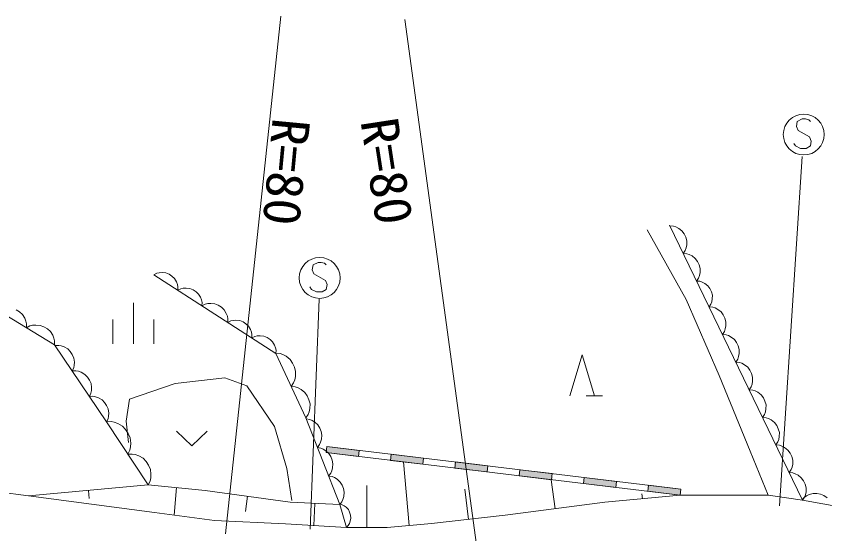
# Model space of a CAD drawing. Units: millimetres, scale not verified. Extents: x 40000 to 680000, y 20000 to 380000.
# Drawn here: x 338391 to 377889, y 321062 to 346362 of the extents above; entities that cross this region are included whole.
import ezdxf
from ezdxf.enums import TextEntityAlignment as Align

# ---------------------------------------------------------------- set-up
doc = ezdxf.new("R2010")
doc.units = ezdxf.units.MM
doc.header["$LTSCALE"] = 1000
for name, color, linetype, lineweight in [('M-BGD', 7, 'Continuous', 13), ('M-BGD-EXST', 7, 'Continuous', 13), ('M-STR-HTXT', 7, 'Continuous', 13)]:
    doc.layers.add(name, color=color, linetype=linetype, lineweight=lineweight)
doc.styles.add('ＭＳ ゴシック', font='')
doc.styles.get('ＭＳ ゴシック').set_extended_font_data('MS Gothic')

msp = doc.modelspace()

# ---------------------------------------------------------------- hatches: boundary and pattern name
at = {"layer": 'M-BGD'}
for points in [[(353571, 325330), (355142, 325140), (355107, 324843), (353535, 325032)], [(356714, 324951), (358285, 324762), (358249, 324464), (356678, 324653)], [(359856, 324573), (361427, 324383), (361391, 324085), (359820, 324275)], [(362999, 324194), (364570, 324005), (364534, 323707), (362963, 323896)], [(366141, 323815), (367712, 323626), (367676, 323328), (366105, 323517)], [(369284, 323437), (370855, 323247), (370819, 322950), (369248, 323139)]]:
    msp.add_hatch(color=256, dxfattribs=at).paths.add_polyline_path(points)

# ---------------------------------------------------------------- linework, layer by layer
for p, q in [((376805, 322702), (370306, 336152)), ((340266, 330302), (330839, 336036)), ((369216, 335923), (371114, 332507)), ((370497, 336103), (370323, 336119)), ((370617, 336061), (370497, 336103)), ((370750, 335992), (370617, 336061)), ((370910, 335869), (370750, 335992)), ((371015, 335720), (370910, 335869)), ((371093, 335558), (371015, 335720)), ((371145, 335383), (371093, 335558)), ((371142, 335182), (371145, 335383)), ((371071, 334914), (371113, 335034)), ((371113, 335034), (371142, 335182)), ((370975, 334768), (371071, 334914)), ((371149, 334752), (370975, 334768)), ((371270, 334710), (371149, 334752)), ((371403, 334641), (371270, 334710)), ((371562, 334519), (371403, 334641)), ((371667, 334369), (371562, 334519)), ((371746, 334207), (371667, 334369)), ((371797, 334032), (371746, 334207)), ((345259, 333800), (345112, 333728)), ((345375, 333825), (345259, 333800)), ((345515, 333835), (345375, 333825)), ((345701, 333815), (345515, 333835)), ((345858, 333747), (345701, 333815)), ((371766, 333684), (371794, 333831)), ((371794, 333831), (371797, 334032)), ((351079, 329879), (345114, 333727)), ((345999, 333656), (345858, 333747)), ((346125, 333542), (345999, 333656)), ((346221, 333380), (346125, 333542)), ((346269, 333249), (346221, 333380)), ((371628, 333417), (371724, 333564)), ((371790, 333403), (371628, 333417)), ((371724, 333564), (371766, 333684)), ((371902, 333364), (371790, 333403)), ((372027, 333299), (371902, 333364)), ((346294, 333132), (346269, 333249)), ((346289, 332969), (346294, 333132)), ((346435, 333041), (346289, 332969)), ((346551, 333066), (346435, 333041)), ((346691, 333076), (346551, 333066)), ((346878, 333056), (346691, 333076)), ((347034, 332988), (346878, 333056)), ((347175, 332897), (347034, 332988)), ((372176, 333185), (372027, 333299)), ((372274, 333045), (372176, 333185)), ((372347, 332894), (372274, 333045)), ((347301, 332783), (347175, 332897)), ((347397, 332621), (347301, 332783)), ((347446, 332490), (347397, 332621)), ((372395, 332731), (372347, 332894)), ((372392, 332543), (372395, 332731)), ((344115, 332345), (344115, 330345)), ((347471, 332373), (347446, 332490)), ((347465, 332210), (347471, 332373)), ((347622, 332288), (347465, 332210)), ((347747, 332314), (347622, 332288)), ((347896, 332325), (347747, 332314)), ((348096, 332303), (347896, 332325)), ((348264, 332231), (348096, 332303)), ((348415, 332133), (348264, 332231)), ((371114, 332507), (372727, 328806)), ((372237, 332157), (372326, 332293)), ((372326, 332293), (372365, 332406)), ((372365, 332406), (372392, 332543)), ((338547, 331910), (338383, 332009)), ((338694, 331783), (338547, 331910)), ((348550, 332010), (348415, 332133)), ((348653, 331837), (348550, 332010)), ((348705, 331696), (348653, 331837)), ((372411, 332141), (372237, 332157)), ((372531, 332099), (372411, 332141)), ((372664, 332030), (372531, 332099)), ((372824, 331907), (372664, 332030)), ((372929, 331758), (372824, 331907)), ((338809, 331601), (338694, 331783)), ((338868, 331452), (338809, 331601)), ((338900, 331320), (338868, 331452)), ((343115, 331545), (343115, 330345)), ((345115, 331545), (345115, 330345)), ((348731, 331572), (348705, 331696)), ((348726, 331397), (348731, 331572)), ((348872, 331469), (348726, 331397)), ((348988, 331494), (348872, 331469)), ((349128, 331504), (348988, 331494)), ((349315, 331484), (349128, 331504)), ((349471, 331416), (349315, 331484)), ((349612, 331325), (349471, 331416)), ((373007, 331596), (372929, 331758)), ((373059, 331421), (373007, 331596)), ((373056, 331220), (373059, 331421)), ((338899, 331134), (338900, 331320)), ((339064, 331221), (338899, 331134)), ((339196, 331253), (339064, 331221)), ((339355, 331268), (339196, 331253)), ((339569, 331251), (339355, 331268)), ((339750, 331178), (339569, 331251)), ((339914, 331078), (339750, 331178)), ((340061, 330951), (339914, 331078)), ((349738, 331210), (349612, 331325)), ((349834, 331049), (349738, 331210)), ((349882, 330917), (349834, 331049)), ((372985, 330952), (373027, 331073)), ((373027, 331073), (373056, 331220)), ((340176, 330769), (340061, 330951)), ((340235, 330621), (340176, 330769)), ((340267, 330489), (340235, 330621)), ((349907, 330801), (349882, 330917)), ((349902, 330638), (349907, 330801)), ((350049, 330710), (349902, 330638)), ((350165, 330735), (350049, 330710)), ((350304, 330745), (350165, 330735)), ((350491, 330725), (350304, 330745)), ((350647, 330657), (350491, 330725)), ((350789, 330566), (350647, 330657)), ((372889, 330806), (372985, 330952)), ((373064, 330790), (372889, 330806)), ((373184, 330749), (373064, 330790)), ((373317, 330680), (373184, 330749)), ((373476, 330557), (373317, 330680)), ((340266, 330302), (340267, 330489)), ((342806, 326532), (340266, 330302)), ((340467, 330273), (340292, 330264)), ((340592, 330249), (340467, 330273)), ((340733, 330199), (340592, 330249)), ((350915, 330451), (350789, 330566)), ((351010, 330290), (350915, 330451)), ((351059, 330158), (351010, 330290)), ((373582, 330408), (373476, 330557)), ((373660, 330246), (373582, 330408)), ((373711, 330070), (373660, 330246)), ((340908, 330100), (340733, 330199)), ((341034, 329968), (340908, 330100)), ((341134, 329819), (341034, 329968)), ((341210, 329653), (341134, 329819)), ((351084, 330042), (351059, 330158)), ((351278, 329877), (351069, 329899)), ((351079, 329879), (351084, 330042)), ((352541, 326724), (351079, 329879)), ((351421, 329825), (351278, 329877)), ((351580, 329739), (351421, 329825)), ((373680, 329722), (373708, 329869)), ((373708, 329869), (373711, 330070)), ((341236, 329453), (341210, 329653)), ((341228, 329303), (341236, 329453)), ((351769, 329589), (351580, 329739)), ((351892, 329408), (351769, 329589)), ((365437, 327806), (366037, 329806)), ((366037, 329806), (366637, 327806)), ((373542, 329456), (373638, 329602)), ((373716, 329440), (373542, 329456)), ((373638, 329602), (373680, 329722)), ((373836, 329398), (373716, 329440)), ((341130, 329020), (341204, 329178)), ((341305, 329029), (341130, 329020)), ((341204, 329178), (341228, 329303)), ((341429, 329005), (341305, 329029)), ((351983, 329212), (351892, 329408)), ((352041, 329001), (351983, 329212)), ((373969, 329329), (373836, 329398)), ((374129, 329206), (373969, 329329)), ((374234, 329057), (374129, 329206)), ((374312, 328895), (374234, 329057)), ((341571, 328955), (341429, 329005)), ((341746, 328856), (341571, 328955)), ((341872, 328724), (341746, 328856)), ((341972, 328574), (341872, 328724)), ((346153, 328417), (348577, 328686)), ((348577, 328686), (349655, 328302)), ((351996, 328583), (352034, 328759)), ((352034, 328759), (352041, 329001)), ((372727, 328806), (374246, 325105)), ((374364, 328720), (374312, 328895)), ((374361, 328519), (374364, 328720)), ((342048, 328408), (341972, 328574)), ((342074, 328209), (342048, 328408)), ((343922, 327647), (346153, 328417)), ((349655, 328302), (351002, 326301)), ((351826, 328266), (351944, 328440)), ((352023, 328245), (351826, 328266)), ((351944, 328440), (351996, 328583)), ((352158, 328196), (352023, 328245)), ((374194, 328105), (374290, 328251)), ((374290, 328251), (374332, 328371)), ((374332, 328371), (374361, 328519)), ((341968, 327776), (342042, 327934)), ((342042, 327934), (342066, 328059)), ((342066, 328059), (342074, 328209)), ((352308, 328115), (352158, 328196)), ((352487, 327973), (352308, 328115)), ((352603, 327802), (352487, 327973)), ((374369, 328089), (374194, 328105)), ((374489, 328047), (374369, 328089)), ((374622, 327978), (374489, 328047)), ((374781, 327855), (374622, 327978)), ((374887, 327706), (374781, 327855)), ((342142, 327785), (341968, 327776)), ((342267, 327760), (342142, 327785)), ((342409, 327711), (342267, 327760)), ((342584, 327612), (342409, 327711)), ((342710, 327480), (342584, 327612)), ((342810, 327330), (342710, 327480)), ((343768, 326570), (343922, 327647)), ((352689, 327617), (352603, 327802)), ((352744, 327418), (352689, 327617)), ((366237, 327806), (367037, 327806)), ((374965, 327544), (374887, 327706)), ((375016, 327369), (374965, 327544)), ((342886, 327164), (342810, 327330)), ((342912, 326965), (342886, 327164)), ((352702, 327023), (352737, 327190)), ((352737, 327190), (352744, 327418)), ((374985, 327021), (375014, 327168)), ((375014, 327168), (375016, 327369)), ((342806, 326532), (342880, 326690)), ((342880, 326690), (342904, 326815)), ((342904, 326815), (342912, 326965)), ((352541, 326724), (352652, 326888)), ((354195, 322491), (352541, 326724)), ((352729, 326653), (352557, 326682)), ((352652, 326888), (352702, 327023)), ((352846, 326602), (352729, 326653)), ((374847, 326754), (374943, 326901)), ((375021, 326739), (374847, 326754)), ((374943, 326901), (374985, 327021)), ((375141, 326697), (375021, 326739)), ((375275, 326628), (375141, 326697)), ((343023, 326548), (342802, 326538)), ((344845, 323453), (342806, 326532)), ((343181, 326516), (343023, 326548)), ((343360, 326452), (343181, 326516)), ((343581, 326325), (343360, 326452)), ((343738, 326156), (343581, 326325)), ((343883, 325531), (343768, 326570)), ((351002, 326301), (351617, 324261)), ((352973, 326523), (352846, 326602)), ((353123, 326388), (352973, 326523)), ((353216, 326232), (353123, 326388)), ((375434, 326505), (375275, 326628)), ((375539, 326356), (375434, 326505)), ((375618, 326194), (375539, 326356)), ((343864, 325966), (343738, 326156)), ((343959, 325754), (343864, 325966)), ((346228, 326084), (346978, 325364)), ((346978, 325364), (347728, 326084)), ((353282, 326064), (353216, 326232)), ((353319, 325885), (353282, 326064)), ((353301, 325685), (353319, 325885)), ((375669, 326019), (375618, 326194)), ((375666, 325817), (375669, 326019)), ((343989, 325501), (343959, 325754)), ((343978, 325312), (343989, 325501)), ((353210, 325424), (353261, 325540)), ((353261, 325540), (353301, 325685)), ((375499, 325404), (375595, 325550)), ((375595, 325550), (375637, 325670)), ((375637, 325670), (375666, 325817)), ((343851, 324954), (343946, 325154)), ((343946, 325154), (343978, 325312)), ((353103, 325285), (353210, 325424)), ((353276, 325256), (353103, 325285)), ((353392, 325205), (353276, 325256)), ((353520, 325126), (353392, 325205)), ((353669, 324991), (353520, 325126)), ((353571, 325330), (370855, 323247)), ((374246, 325105), (375122, 322950)), ((375674, 325388), (375499, 325404)), ((375794, 325346), (375674, 325388)), ((375927, 325277), (375794, 325346)), ((376086, 325154), (375927, 325277)), ((376192, 325005), (376086, 325154)), ((344061, 324963), (343851, 324954)), ((344210, 324933), (344061, 324963)), ((344380, 324872), (344210, 324933)), ((344589, 324752), (344380, 324872)), ((344738, 324592), (344589, 324752)), ((353535, 325032), (370819, 322950)), ((353762, 324835), (353669, 324991)), ((353828, 324667), (353762, 324835)), ((376270, 324843), (376192, 325005)), ((376321, 324668), (376270, 324843)), ((344858, 324412), (344738, 324592)), ((344947, 324212), (344858, 324412)), ((353807, 324143), (353847, 324288)), ((353866, 324488), (353828, 324667)), ((353847, 324288), (353866, 324488)), ((357588, 321465), (357312, 324577)), ((376248, 324199), (376290, 324320)), ((376290, 324320), (376319, 324467)), ((376319, 324467), (376321, 324668)), ((344976, 323972), (344947, 324212)), ((344966, 323792), (344976, 323972)), ((351617, 324261), (351848, 322684)), ((353649, 323888), (353756, 324027)), ((353822, 323859), (353649, 323888)), ((353756, 324027), (353807, 324143)), ((376152, 324053), (376248, 324199)), ((376326, 324037), (376152, 324053)), ((376446, 323995), (376326, 324037)), ((376580, 323926), (376446, 323995)), ((376739, 323804), (376580, 323926)), ((338993, 322916), (334353, 323558)), ((344845, 323453), (344935, 323643)), ((344935, 323643), (344966, 323792)), ((353938, 323808), (353822, 323859)), ((354066, 323729), (353938, 323808)), ((354215, 323594), (354066, 323729)), ((354309, 323437), (354215, 323594)), ((364711, 322290), (364528, 323707)), ((376844, 323655), (376739, 323804)), ((376923, 323492), (376844, 323655)), ((376974, 323317), (376923, 323492)), ((338993, 322916), (344845, 323453)), ((341919, 323185), (341956, 322786)), ((344845, 323453), (347615, 323184)), ((346230, 323319), (346100, 321976)), ((347615, 323184), (351771, 322607)), ((354374, 323270), (354309, 323437)), ((354412, 323091), (354374, 323270)), ((355512, 321369), (355512, 323424)), ((360477, 321770), (360306, 323246)), ((376942, 322969), (376971, 323116)), ((376971, 323116), (376974, 323317)), ((345151, 322099), (338993, 322916)), ((349693, 322895), (349589, 322146)), ((354302, 322630), (354353, 322746)), ((354353, 322746), (354393, 322891)), ((354393, 322891), (354412, 323091)), ((370819, 322950), (367140, 322602)), ((368979, 322776), (368957, 323016)), ((373040, 322950), (370819, 322950)), ((375122, 322950), (373040, 322950)), ((376805, 322702), (375122, 322950)), ((376881, 322841), (376766, 322709)), ((376805, 322702), (376900, 322849)), ((380998, 321947), (376805, 322702)), ((376986, 322914), (376881, 322841)), ((376900, 322849), (376942, 322969)), ((377120, 322981), (376986, 322914)), ((377313, 323038), (377120, 322981)), ((377496, 323035), (377313, 323038)), ((377673, 323003), (377496, 323035)), ((377845, 322942), (377673, 323003)), ((378006, 322821), (377845, 322942)), ((351771, 322607), (354195, 322491)), ((352983, 322549), (352931, 321463)), ((354322, 322486), (354186, 322522)), ((354195, 322491), (354302, 322630)), ((354520, 321369), (354195, 322491)), ((354411, 322437), (354322, 322486)), ((354507, 322365), (354411, 322437)), ((354616, 322246), (354507, 322365)), ((367140, 322602), (362281, 321978)), ((348070, 321719), (345151, 322099)), ((354679, 322115), (354616, 322246)), ((354719, 321976), (354679, 322115)), ((354736, 321831), (354719, 321976)), ((362281, 321978), (358672, 321561)), ((351543, 321544), (348070, 321719)), ((354520, 321369), (351543, 321544)), ((354615, 321472), (354664, 321561)), ((354664, 321561), (354707, 321673)), ((354707, 321673), (354736, 321831)), ((358672, 321561), (356504, 321369)), ((354520, 321369), (354615, 321472)), ((356504, 321369), (354520, 321369))]:
    msp.add_line(p, q, dxfattribs=at)
for points in [[(353571, 325330), (355142, 325140), (355107, 324843), (353535, 325032)], [(356714, 324951), (358285, 324762), (358249, 324464), (356678, 324653)], [(359856, 324573), (361427, 324383), (361391, 324085), (359820, 324275)], [(362999, 324194), (364570, 324005), (364534, 323707), (362963, 323896)], [(366141, 323815), (367712, 323626), (367676, 323328), (366105, 323517)], [(369284, 323437), (370855, 323247), (370819, 322950), (369248, 323139)]]:
    msp.add_lwpolyline(points, close=True, dxfattribs=at)
at = {"layer": 'M-BGD-EXST'}
for p, q in [((376782, 341337), (376542, 341217)), ((376942, 341337), (376782, 341337)), ((377102, 341297), (376942, 341337)), ((377182, 341217), (377102, 341297)), ((376542, 341217), (376502, 340977)), ((376502, 340977), (376582, 340777)), ((376582, 340777), (377142, 340457)), ((376462, 340017), (376382, 340137)), ((377142, 340457), (377222, 340257)), ((377222, 340257), (377182, 340017)), ((376702, 339897), (376462, 340017)), ((376982, 339897), (376702, 339897)), ((377182, 340017), (376982, 339897)), ((376780, 339503), (375682, 322438)), ((352895, 334210), (352855, 333970)), ((353135, 334330), (352895, 334210)), ((353295, 334330), (353135, 334330)), ((353455, 334290), (353295, 334330)), ((353535, 334210), (353455, 334290)), ((352855, 333970), (352935, 333770)), ((352935, 333770), (353495, 333450)), ((353495, 333450), (353575, 333250)), ((352815, 333010), (352735, 333130)), ((353055, 332890), (352815, 333010)), ((353535, 333010), (353335, 332890)), ((353575, 333250), (353535, 333010)), ((353335, 332890), (353055, 332890)), ((353185, 332534), (352746, 321286))]:
    msp.add_line(p, q, dxfattribs=at)
for centre in [(376862, 340577), (353215, 333570)]:
    msp.add_circle(centre, 1000, dxfattribs=at)
at = {"layer": 'M-STR-HTXT'}
for p, q in [((351323, 346362), (348613, 321067)), ((360934, 320133), (357373, 346191))]:
    msp.add_line(p, q, dxfattribs=at)

# ---------------------------------------------------------------- texts
at = {"layer": 'M-STR-HTXT', "style": 'ＭＳ ゴシック', "width": 1.05}
for rotation, p in [(278.7, (354662, 341159)), (264.6, (350381, 341494))]:
    msp.add_text('R=80', height=1833, rotation=rotation, dxfattribs=at).set_placement(p, align=Align.BOTTOM_LEFT)

doc.saveas('drawing.dxf')
